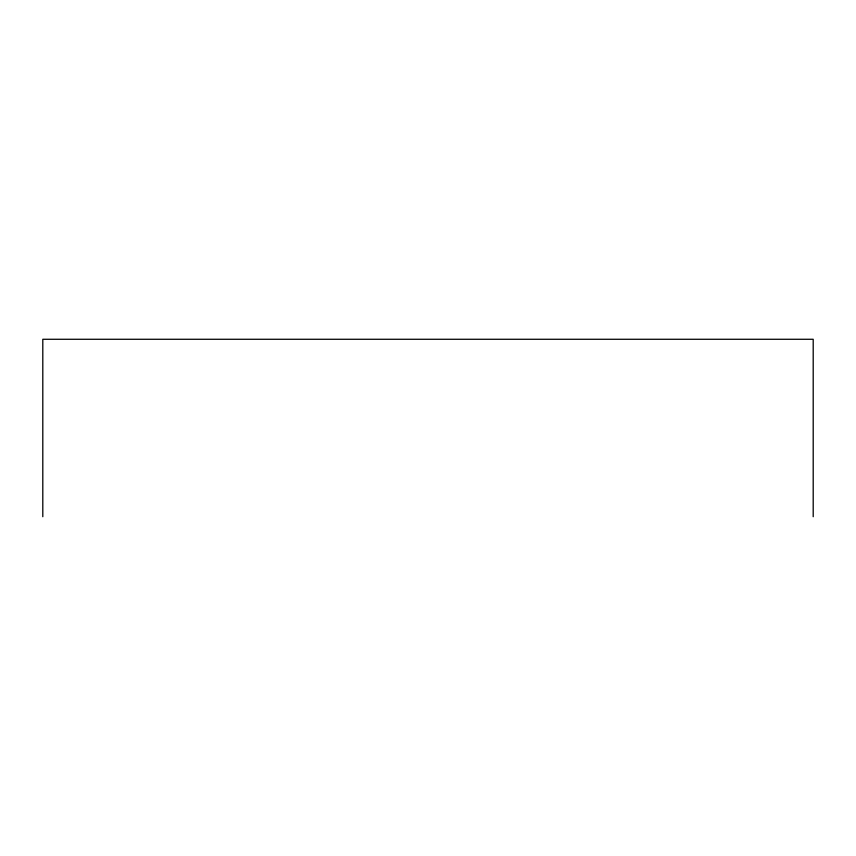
<?xml version="1.0" encoding="UTF-8"?>
<svg xmlns="http://www.w3.org/2000/svg" width="856" height="856" viewBox="0 0 856 856"><rect width="100%" height="100%" fill="white"/><g stroke="black" fill="none" stroke-linecap="round" stroke-linejoin="round"><path stroke-width="1.28" d="M813.2 516.724L813.2 339.276L42.8 339.276L42.8 516.724"/></g></svg>
